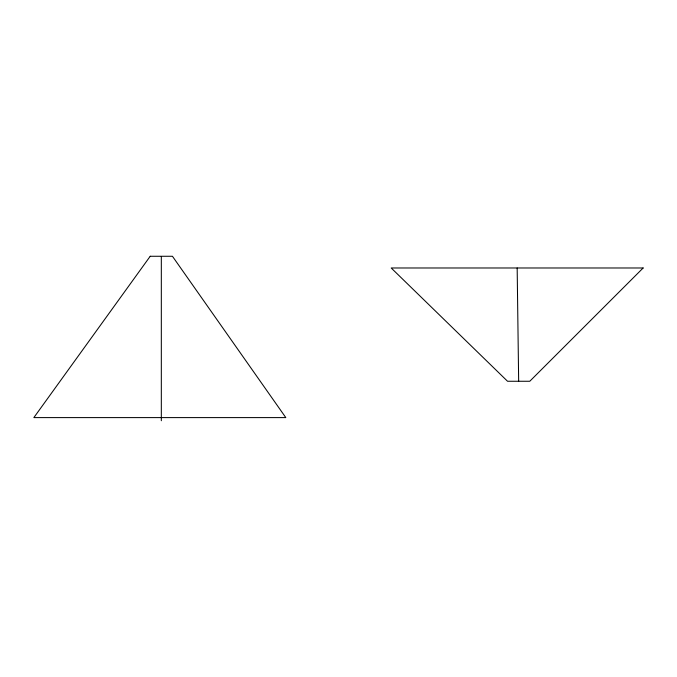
<?xml version="1.0" encoding="UTF-8"?>
<svg xmlns="http://www.w3.org/2000/svg" width="677" height="677" viewBox="0 0 677 677"><rect width="100%" height="100%" fill="white"/><g stroke="black" fill="none" stroke-linecap="round" stroke-linejoin="round"><path stroke-width="1.02" d="M517.169 267.982L518.658 381.261M161.321 256.49L161.321 420.73M150.209 256.27L33.85 417.599L285.804 417.599L172.44 256.27L150.209 256.27M643.15 267.982L529.778 381.261L507.547 381.261L391.196 267.982L643.15 267.982"/></g></svg>
